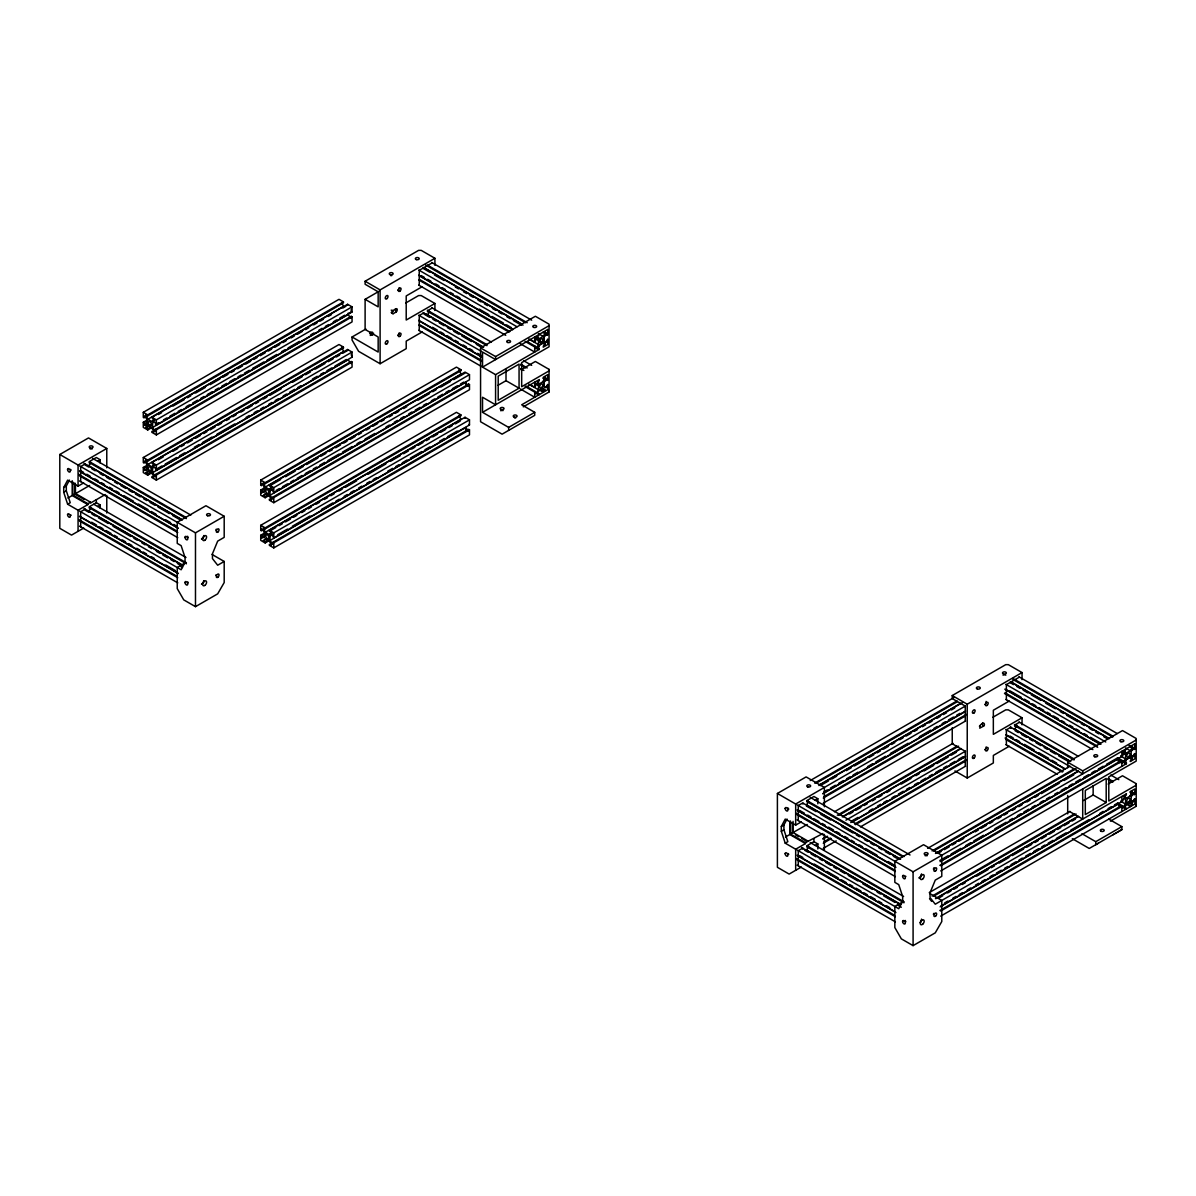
<?xml version="1.0" encoding="UTF-8"?>
<svg xmlns="http://www.w3.org/2000/svg" width="1196" height="1196" viewBox="0 0 1196 1196"><rect width="100%" height="100%" fill="white"/><g stroke="black" fill="none" stroke-linecap="round" stroke-linejoin="round"><path stroke-width="1.5" d="M379.162 291.211L365.109 299.329L365.109 329.453L378.16 336.988L378.16 352.058L352.058 336.988L365.871 329.02M434.91 310.497L434.91 303.47L421.216 295.562L418.6 295.562L405.713 303.007M508.629 430.396L508.629 427.391L534.717 412.321L521.68 404.786L547.768 389.717L547.768 384.439L546.138 387.429L544.15 386.293L544.15 382.272L546.138 378.818M534.717 412.321L534.717 415.341L502.096 434.163L480.568 421.74L480.568 347.916L495.578 356.572L495.578 359.592L482.526 352.058L482.526 367.127L547.768 329.453L547.768 334.581L546.796 335.299L546.796 333.25L546.138 333.624L544.15 337.078L544.15 341.099L546.138 342.235L547.768 339.245L547.768 344.523L543.208 347.154L544.972 344.254L542.984 343.103L539.501 345.121L537.512 348.559L537.512 349.307L539.291 348.29L539.157 349.486M523.28 406.864L549.069 391.974L549.069 369.385L535.374 361.476L521.022 369.758M1022.042 724.806L1022.042 717.764L1008.333 709.856L1005.731 709.856L992.83 717.301M1121.848 826.63L1095.76 841.685L1095.745 844.705L1121.848 829.635L1121.848 826.63L1108.797 819.081M797.119 804.863L913.086 871.809L1134.899 743.763L1134.899 748.875L1133.913 749.593L1134.047 747.261L1133.075 747.829L1131.147 751.193L1131.147 755.723L1133.075 756.859L1134.899 753.555L1134.899 758.817L1130.325 761.463L1132.283 758.219L1129.069 756.365M1110.411 821.174L1136.2 806.283L1136.2 783.679L1122.506 775.77L1108.154 784.053M395.472 309.226C395.413 317.747 401.587 301.781 391.197 312.59L393.155 313.711L396.414 311.827M982.499 723.879L982.604 722.907M72.851 482.018L72.851 495.024L87.846 503.695L87.846 504.592L78.069 510.244L67.634 504.219L63.717 492.318L63.717 487.49L67.634 480.119L78.069 486.144L83.66 482.915M67.634 504.219L70.235 502.709L66.318 490.809L66.318 485.995L69.458 480.074M790.451 820.994L790.451 834.001L805.446 842.672L805.446 843.569L795.669 849.22L785.234 843.195L781.317 831.295L781.317 826.466L785.234 819.081L795.669 825.105L801.26 821.891M785.234 843.195L787.835 841.685L783.918 829.785L783.918 824.956L787.058 819.051M529.888 339.32L534.717 342.116L536.541 338.946L538.469 340.098L538.469 344.612L536.541 347.991L535.569 348.559L535.569 346.436L527.511 341.787M529.888 384.514L534.717 387.31L536.541 384.14L538.469 385.291L538.469 389.806L536.541 393.185L535.569 393.753L535.569 391.645L525.911 386.054M1117.856 757.95L1122.7 760.746L1122.7 762.854L1125.6 758.922L1125.6 754.392L1123.672 753.256L1122.7 755.917L940.699 861M1117.856 803.159L1122.7 805.94L1122.7 808.048L1125.6 804.116L1125.6 799.601L1123.672 798.45L1122.7 801.126L940.699 906.194M427.525 314.922L429.499 311.483M542.984 381.599L544.972 378.145L544.972 377.398L543.208 378.414L543.328 377.218L547.768 374.647L547.768 379.924M1014.657 729.231L1016.63 725.793L1016.63 725.03L1014.866 726.062L1014.866 724.926L1019.426 722.294M1124.644 762.854L1126.632 759.415L1130.115 757.412M1130.115 795.893L1132.104 791.692M88.938 465.962L90.926 462.523M88.938 511.155L90.926 507.717M806.538 804.938L808.526 801.484M806.538 850.132L808.526 846.693L808.526 845.931L806.762 846.962L806.762 845.826L813.938 841.685L817.84 843.942L817.84 848.966M1131.281 751.372L1133.27 747.934M1131.281 796.566L1133.27 793.127M539.157 334.432L537.333 337.586L539.291 338.677L543.208 336.42L545.152 333.071L545.152 331.935L543.328 332.996L543.328 332.025M1126.288 748.726L1124.464 751.895L1126.408 752.987L1130.325 750.729L1132.283 747.38L1132.283 746.244L1130.459 747.306L1130.459 746.319M982.335 724.223C984.667 730.487 986.461 717.48 979.419 726.256M980.286 725.598L979.763 728.155L983.546 726.136M147.392 420.887L144.148 422.756L144.148 424.864L147.048 424.281L147.048 419.751L145.135 416.387L144.148 415.819L144.148 417.927L143.296 417.434L143.296 412.321L339.006 299.329L343.446 301.885L343.446 302.872L147.736 415.864L145.912 414.803L147.87 419.288L151.787 421.545L153.746 420.454L151.907 417.284L347.617 304.292L352.058 306.864L352.058 311.977L156.347 424.969L154.523 421.814L152.595 422.95L152.595 427.48L155.495 431.412L155.495 429.304L351.205 316.312L352.058 316.805L352.058 321.918L156.347 434.91L151.907 432.354L151.907 431.367L153.746 432.429L153.746 431.293L151.787 427.944L147.87 425.686L145.912 427.914L147.736 428.96L150.98 427.092M147.392 466.081L144.148 467.95L144.148 470.058L147.048 469.475L147.048 464.96L145.135 461.581L144.148 461.013L144.148 463.121L143.296 462.643L143.296 457.515L339.006 344.523L343.446 347.079L343.446 348.066L147.736 461.058L145.912 459.997L147.87 464.482L151.787 466.739L153.746 465.648L151.907 462.478L347.617 349.501L352.058 352.058L352.058 357.17L156.347 470.163L154.523 467.008L152.595 468.159L152.595 472.674L155.495 476.606L155.495 474.498L351.205 361.506L352.058 361.999L352.058 367.127L156.347 480.119L151.907 477.548L151.907 476.576L153.746 477.623L153.746 476.501L151.787 473.138L147.87 470.88L145.912 473.108L147.736 474.154L152.595 471.359M268.397 494.89L265.168 496.759L263.344 495.712L265.288 493.485L269.205 495.742L271.163 499.091L271.163 500.227L269.339 499.166L269.339 500.152L273.779 502.709L469.49 389.717L469.49 384.589L468.638 384.11L272.927 497.102L272.927 499.21L270.027 495.279L270.027 490.749L271.955 489.598L273.779 492.767L469.49 379.775L469.49 374.647L465.05 372.091L269.339 485.083L271.163 488.252L269.205 489.343L265.288 487.086L263.344 482.601L265.168 483.647L460.879 370.655L460.879 369.684L456.438 367.127L260.728 480.104L260.728 485.232L261.58 485.726L261.58 483.618L262.552 484.186L264.48 487.549L264.48 492.064L261.58 492.647L261.58 490.539L264.809 488.671M268.397 540.084L265.168 541.952L263.344 540.906L265.288 538.678L269.205 540.936L271.163 544.285L271.163 545.421L269.339 544.374L269.339 545.346L273.779 547.903L469.49 434.91L469.49 429.798L468.638 429.304L272.927 542.296L272.927 544.404L270.027 540.472L270.027 535.943L271.955 534.806L273.779 537.961L469.49 424.969L469.49 419.856L465.05 417.284L269.339 530.277L271.163 533.446L269.205 534.537L265.288 532.28L263.344 527.795L265.168 528.856L460.879 415.864L460.879 414.877L456.438 412.321L260.728 525.313L260.728 530.426L261.58 530.919L261.58 528.811L262.552 529.38L264.48 532.743L264.48 537.273L261.58 537.856L261.58 535.748L264.809 533.879M83.75 528.049L71.536 535.105L59.8 528.318L59.8 454.495L88.504 437.93L106.773 448.47L106.773 467.815M365.109 299.329L378.16 306.864L378.16 291.794L365.109 284.259L365.109 281.239L418.6 250.368L421.216 250.368L434.91 258.276L434.91 265.303M145.912 415.939L343.446 301.885M147.87 419.288L343.581 306.296L341.622 302.947M152.595 427.136L147.736 429.947L143.296 427.376L143.296 422.263L148.155 419.452M158.38 414.534L161.624 412.665M172.942 406.132L184.259 399.599M187.503 397.73L190.732 395.861M195.591 393.05L205.293 387.444M210.137 384.649L219.84 379.042M223.084 377.174L227.928 374.378M231.172 372.509L234.401 370.64M237.63 368.772L242.489 365.976M245.718 364.107L250.577 361.312M253.806 359.443L257.05 357.574M260.279 355.705L265.138 352.895M268.367 351.026L271.597 349.172M274.841 347.303L279.685 344.493M282.929 342.624L286.158 340.755M291.017 337.96L294.246 336.091M297.475 334.222L302.334 331.427M305.563 329.558L308.807 327.689M313.651 324.893L316.895 323.025M320.124 321.156L323.369 319.287M328.212 316.477L331.442 314.608M342.774 308.075L346.003 306.206M144.148 424.864L147.392 422.995M151.787 421.545L155.017 419.676M145.135 425.417L148.364 423.563M365.109 281.239L380.104 289.91L434.91 258.276M59.8 454.495L78.069 465.05L106.773 448.47M151.907 417.284L156.347 419.856L352.058 306.864M145.912 426.778L149.141 424.909M145.912 427.914L150.771 425.103M432.294 262.791L419.258 270.326L419.258 285.396M155.495 424.475L158.739 422.622M163.583 419.811L166.827 417.942M170.056 416.073L174.915 413.278M178.144 411.409L181.373 409.54M186.232 406.745L189.461 404.876M192.706 403.007L197.549 400.197M200.793 398.343L204.023 396.474M207.267 394.605L212.111 391.795M215.34 389.926L218.584 388.057M221.813 386.188L226.672 383.393M229.901 381.524L234.76 378.728M237.989 376.86L241.218 374.991M244.462 373.122L249.306 370.326M252.55 368.458L263.868 361.91M267.112 360.056L276.814 354.45M281.658 351.639L284.902 349.77M288.131 347.916L299.449 341.368M310.781 334.835L314.01 332.966M318.869 330.171L322.098 328.302M325.327 326.433L328.571 324.565M333.415 321.769L336.659 319.9M339.888 318.031L344.747 315.221M347.976 313.352L352.058 311.977M152.595 427.48L348.305 314.488L350.234 317.852M97.638 461.282L100.24 459.772L100.24 463.121M154.523 430.844L352.058 316.805M63.717 487.49L66.318 485.995M63.717 492.318L66.318 490.809M422.158 286.726L406.206 295.935L406.206 320.035L434.91 303.47M72.851 495.024L75.453 493.514L90.462 502.185L90.462 503.082L105.278 494.531M67.888 498.044L72.194 495.548L87.846 504.592M74.81 482.915L74.81 494.053L89.625 485.486M145.912 461.133L343.446 347.079M147.87 464.482L343.581 351.489L341.622 347.004L343.446 348.066M152.595 472.345L147.736 475.141L143.296 472.584L143.296 467.457L148.155 464.661M158.38 459.727L163.239 456.932M172.942 451.326L177.785 448.53M181.03 446.661L184.259 444.792M187.503 442.924L192.347 440.113M195.591 438.259L200.435 435.449M203.679 433.58L206.908 431.711M210.137 429.842L214.996 427.047M218.225 425.178L221.469 423.309M226.313 420.514L229.557 418.645M232.786 416.776L236.016 414.907M240.874 412.112L244.104 410.243M247.348 408.374L252.192 405.564M255.436 403.695L258.665 401.826M263.524 399.03L266.753 397.162M269.982 395.293L281.314 388.76M292.631 382.227L302.334 376.62M305.563 374.752L310.422 371.956M315.281 369.145L324.983 363.554M328.212 361.685L333.071 358.875M336.3 357.006L339.529 355.137M342.774 353.269L347.617 350.473L347.617 349.501M144.148 470.058L147.392 468.189M87.846 503.695L90.462 502.185M145.135 470.626L148.364 468.757M151.787 466.739L155.017 464.87M151.907 462.478L156.347 465.05L352.058 352.058M145.912 473.108L150.771 470.312M432.294 307.985L427.734 310.631L427.734 311.752M100.24 508.315L100.24 504.966L96.338 502.709L89.162 506.85L89.162 507.986M157.125 468.742L161.968 465.947M165.212 464.078L176.53 457.545M179.759 455.676L184.618 452.865M194.32 447.274L199.179 444.464M202.408 442.595L212.111 436.989M216.969 434.193L234.76 423.922M246.077 417.389L249.306 415.52M254.165 412.71L257.394 410.856M260.638 408.987L263.868 407.118M268.726 404.308L271.955 402.439M275.185 400.57L278.429 398.716M283.273 395.906L286.517 394.037M289.746 392.168L294.605 389.373M297.834 387.504L301.063 385.635M312.395 379.102L317.239 376.291M320.483 374.438L323.712 372.569M326.957 370.7L331.8 367.89M335.03 366.021L346.362 359.488M152.595 472.674L348.305 359.682L350.234 363.046M97.638 506.476L100.24 504.966M155.495 474.498L156.347 474.991L352.058 361.999M422.158 331.92L406.206 341.129L406.206 348.664L380.104 363.734L358.591 351.31L352.058 340.008L352.058 336.988M480.568 347.916L535.374 316.267L549.069 324.176L549.069 346.78L521.68 362.597L521.68 386.712L549.069 370.88L549.069 369.385M263.344 483.722L460.879 369.684M265.288 487.086L460.998 374.094L459.04 369.609L460.879 370.655M270.012 494.935L265.168 497.745L260.728 495.174L260.728 490.061L265.587 487.25M270.954 485.128L280.656 479.521M285.515 476.726L295.218 471.119M298.447 469.251L303.306 466.455M306.535 464.586L317.867 458.053M321.096 456.184L325.955 453.374M329.184 451.505L332.413 449.651M335.657 447.782L340.501 444.972M343.745 443.103L346.975 441.234M350.204 439.366L355.062 436.57M358.292 434.701L361.536 432.832M366.38 430.037L369.624 428.168M372.853 426.299L377.712 423.504M380.941 421.635L384.17 419.766M389.029 416.955L392.258 415.087M395.502 413.218L398.731 411.364M403.59 408.554L406.819 406.685M418.137 400.152L429.469 393.619M432.698 391.75L435.942 389.881M440.786 387.085L450.488 381.479M453.733 379.61L465.05 373.077M495.578 356.572L549.069 325.686M261.58 492.647L264.809 490.794M269.205 489.343L272.449 487.475M79.519 465.887L195.486 532.848L224.19 516.268L224.19 537.363L217.672 541.13L212.454 553.778L212.454 558.607L217.672 565.23L224.19 561.462L224.19 582.557L217.672 593.859L195.486 606.656L183.75 599.884L177.232 588.582L177.232 567.487L185.978 562.434M269.339 485.083L273.779 487.639L469.49 374.647M270.027 490.749L273.256 488.88M263.344 495.712L266.573 493.843M276.156 490.405L279.401 488.536M282.63 486.667L287.489 483.872M290.718 482.003L293.947 480.134M297.191 478.265L302.035 475.47M305.279 473.601L310.123 470.805M313.367 468.937L316.596 467.068M319.825 465.199L324.684 462.389M327.913 460.535L339.245 453.987M342.475 452.118L352.177 446.527M357.036 443.716L360.265 441.847M365.124 439.052L374.826 433.445M386.144 426.912L389.388 425.043M394.231 422.248L397.476 420.379M400.705 418.51L403.934 416.642M408.793 413.831L412.022 411.962M415.266 410.108L420.11 407.298M423.354 405.429L426.583 403.56M431.442 400.765L434.671 398.896M437.9 397.027L442.759 394.231M445.988 392.363L449.233 390.494M452.462 388.625L457.32 385.83M460.55 383.961L463.779 382.092M270.027 495.279L465.737 382.286L467.651 385.65M272.927 497.102L273.779 497.581L469.49 384.589M525.059 341.353L534.717 346.93L535.569 346.436M547.768 339.395L545.944 342.564L544.016 341.413L544.016 336.898L546.916 332.951L546.916 335.074M539.157 348.514L537.333 349.576L539.291 345.091L543.208 342.833L545.152 343.925L543.328 346.107M482.526 367.127L495.578 374.647L539.291 349.411M497.985 385.321L506.013 380.687L519.064 388.207L519.064 364.107L498.194 376.157L498.194 400.271L519.064 388.207M260.728 525.313L265.168 527.87L460.879 414.877M265.288 532.28L460.998 419.288L459.04 415.939M270.012 540.129L265.168 542.939L260.728 540.368L260.728 535.255L265.587 532.444M269.339 531.263L275.813 527.526M279.042 525.657L282.286 523.788M285.515 521.919L290.359 519.124M293.603 517.255L296.832 515.386M301.691 512.591L304.92 510.722M308.164 508.853L311.394 506.984M316.237 504.174L319.481 502.305M324.325 499.509L327.569 497.641M330.799 495.772L334.043 493.903M338.887 491.108L342.131 489.239M345.36 487.37L356.677 480.837M368.009 474.304L385.8 464.018M390.644 461.222L400.346 455.616M403.59 453.747L408.434 450.952M411.678 449.083L414.907 447.214M418.137 445.346L422.995 442.55M426.225 440.681L429.469 438.812M432.698 436.944L437.557 434.148M440.786 432.279L445.645 429.469M448.874 427.6L452.103 425.746M455.347 423.877L460.191 421.067M261.58 537.856L264.809 535.987M269.205 534.537L272.449 532.669M269.339 530.277L273.779 532.848L469.49 419.856M508.629 427.391L482.526 412.321L539.291 379.551L537.512 382.451L539.501 383.602M270.027 535.943L273.256 534.089M539.157 380.597L537.333 382.795L539.291 383.886L543.208 381.629L545.152 377.144L543.328 378.19M263.344 540.906L266.573 539.037M277.786 534.672L287.489 529.066M292.332 526.27L310.123 515.999M321.455 509.466L332.772 502.918M336.001 501.049L339.245 499.195M344.089 496.385L347.333 494.516M350.563 492.647L353.792 490.779M358.651 487.983L361.88 486.114M366.738 483.319L369.968 481.45M373.212 479.581L376.441 477.712M387.758 471.179L392.617 468.369M395.846 466.5L399.09 464.631M402.319 462.762L407.178 459.967M410.407 458.098L421.725 451.565M424.969 449.696L429.813 446.9M439.53 441.294L444.374 438.484M447.603 436.63L457.32 431.023M547.768 379.775L546.796 380.492L546.796 378.444M270.027 540.472L465.737 427.48L468.638 431.412M272.927 542.296L273.779 542.79L469.49 429.798M525.059 386.547L534.717 392.124L535.569 391.645M547.768 384.604L545.944 387.758L544.016 386.607L544.016 382.092L546.916 378.16L546.916 380.268M540.114 389.448L543.328 391.301L545.152 390.24L543.208 388.027L539.291 390.285L537.333 393.634L537.333 394.77L539.157 393.708L539.157 394.695M801.35 867.025L789.136 874.082L777.4 867.294L777.4 793.471L806.104 776.907L824.373 787.446L824.373 806.777M965.277 721.158L965.277 706.089L952.24 698.569L952.24 695.549L1005.731 664.662L1008.333 664.662L1022.042 672.571L1022.042 679.612M810.23 780.554L954.169 697.447M814.655 783.111L956.994 700.931M816.27 783.156L956.994 701.917M819.649 784.711L960.358 703.472M818.841 785.518L962.78 702.411M820.456 785.563L828.544 780.898M831.773 779.03L836.632 776.234M846.334 770.628L851.178 767.832M854.422 765.963L865.74 759.415M868.969 757.546L873.828 754.751M877.057 752.882L880.301 751.013M883.53 749.145L888.389 746.349M891.618 744.48L894.847 742.611M899.706 739.816L902.935 737.947M906.179 736.078L911.023 733.268M914.267 731.414L917.496 729.545M922.355 726.734L925.584 724.866M928.814 722.997L932.058 721.128M936.902 718.333L940.146 716.464M943.375 714.595L946.604 712.726M951.463 709.931L954.692 708.062M952.24 695.549L967.235 704.205L1022.042 672.571M777.4 793.471L795.669 804.026L965.606 705.909M1019.426 677.1L1006.374 684.62L1006.374 699.69M824.044 791.782L827.273 789.913M830.502 788.044L835.361 785.249M838.59 783.38L843.449 780.584M846.678 778.716L849.922 776.847M853.152 774.978L858.01 772.168M867.713 766.576L872.557 763.766M875.801 761.897L885.503 756.291M890.347 753.495L908.153 743.224M919.47 736.691L930.787 730.158M934.031 728.289L937.26 726.421M942.119 723.61L945.348 721.741M948.578 719.872L953.436 717.077M956.665 715.208L959.91 713.339M823.267 793.202L965.606 711.037M822.758 793.845L965.082 711.665M815.238 800.259L817.84 798.749L817.84 803.772M824.044 796.611L966.368 714.431M823.267 798.031L965.606 715.851M781.317 826.466L783.918 824.956M823.267 803.144L965.606 720.979M781.317 831.295L783.918 829.785M1009.275 701.035L993.338 710.245L993.338 734.344L1022.042 717.764M785.488 837.021L789.794 834.524L805.446 843.569M790.451 834.001L807.225 824.463M834.479 811.74L953.003 743.329M837.305 815.238L956.994 746.14M838.919 815.283L958.609 746.184M842.283 816.838L960.358 748.666M843.09 816.718L961.165 748.547M849.564 813.953L852.793 812.084M856.037 810.215L860.881 807.42M864.125 805.551L867.354 803.682M872.213 800.886L875.442 799.018M878.686 797.149L881.915 795.28M886.759 792.485L890.003 790.616M901.321 784.068L911.023 778.476M915.882 775.666L919.111 773.797M923.97 771.001L933.672 765.395M936.902 763.526L948.234 756.993M951.463 755.125L956.322 752.329M805.446 842.672L822.878 833.507M845.916 820.202L965.606 751.103M851.537 821.099L858.01 817.376M869.328 810.828L872.557 808.959M877.416 806.164L880.645 804.295M883.889 802.426L887.118 800.558M891.977 797.762L895.206 795.893M898.435 794.024L903.294 791.229M906.523 789.36L909.767 787.491M914.611 784.681L917.855 782.812M921.084 780.958L925.943 778.148M929.172 776.279L932.402 774.41M935.646 772.541L940.49 769.746M943.734 767.877L946.963 766.008M950.192 764.139L955.051 761.344M958.28 759.475L963.139 756.679M823.267 838.396L826.511 836.542M850.76 822.534L965.606 756.231M822.758 839.039L827.602 836.243M851.866 822.235L965.082 756.859M815.238 845.452L817.84 843.942M824.044 841.805L830.502 838.067M854.766 824.059L966.368 759.624M823.267 843.225L831.355 838.56M855.409 824.672L965.606 761.045M823.267 848.353L836.213 840.878M860.477 826.87L965.606 766.173M1009.275 746.229L993.338 755.438L993.338 762.973L967.235 778.028L954.931 770.927M1067.699 767.757L1067.699 762.211L1122.506 730.577L1136.2 738.485L1136.2 761.09L1108.797 776.907L1108.797 801.006L1136.2 785.189L1136.2 783.679M927.648 848.353L1069.986 766.173M932.088 850.909L1074.412 768.729M933.702 850.954L1076.041 768.774M935.451 853.451L1077.79 771.27M936.259 853.316L1078.598 771.136M937.873 853.361L941.117 851.492M944.347 849.623L949.205 846.828M952.435 844.959L955.664 843.09M958.908 841.222L963.752 838.426M975.084 831.893L978.313 830.024M981.542 828.155L986.401 825.345M989.63 823.476L992.874 821.607M997.718 818.812L1000.962 816.943M1004.192 815.074L1007.421 813.205M1012.279 810.41L1015.509 808.541M1018.753 806.672L1021.982 804.803M1026.841 802.008L1030.07 800.139M1034.929 797.328L1038.158 795.46M1041.387 793.606L1059.178 783.32M1064.036 780.525L1073.739 774.918M1067.699 762.211L1082.709 770.882L1136.2 739.995M939.847 860.507L947.935 855.843M951.164 853.974L960.881 848.368M965.725 845.572L970.584 842.776M973.813 840.908L983.516 835.301M994.848 828.768L1006.165 822.22M1009.394 820.351L1012.638 818.483M1017.482 815.687L1020.726 813.818M1023.955 811.949L1028.799 809.154M1032.043 807.285L1035.273 805.416M1040.131 802.621L1043.361 800.752M1046.605 798.883L1049.834 797.014M1054.693 794.204L1057.922 792.35M1061.151 790.481L1066.01 787.671M1069.239 785.802L1072.483 783.933M1075.712 782.064L1080.571 779.269M1083.8 777.4L1088.644 774.604M1091.888 772.736L1095.117 770.867M1098.362 768.998L1103.205 766.202M1106.45 764.334L1117.767 757.786M940.176 861.643L1118.096 758.922L1120.024 762.286M939.847 865.336L1120.996 760.746L1120.996 762.854M940.699 865.829L1122.7 760.746M1134.047 754.198L1134.899 753.704M1133.913 756.156L1131.281 755.394M940.699 870.942L1126.408 763.721L1126.408 762.585L1124.464 763.87L1126.408 759.385L1130.325 757.128L1132.283 758.219M903.578 901.41L894.832 906.463L894.832 927.558L901.35 938.86L913.086 945.632L935.272 932.835L941.79 921.533L941.79 900.438L929.621 893.412M1083.516 800.543L1093.144 794.981L1106.195 802.516L1106.195 778.417L1085.31 790.466L1085.31 814.566L1106.195 802.516M929.262 892.605L1069.986 811.366M932.088 896.103L1074.412 813.923M933.702 896.148L1076.041 813.968M935.451 898.645L1077.79 816.464M936.259 898.51L1078.598 816.345M939.488 897.628L942.732 895.759M947.576 892.963L950.82 891.095M954.049 889.226L957.293 887.357M962.137 884.547L965.366 882.693M976.698 876.145L988.016 869.612M991.26 867.743L994.489 865.874M999.333 863.078L1009.05 857.472M1012.279 855.603L1023.597 849.07M1026.841 847.202L1031.685 844.406M1034.929 842.537L1038.158 840.668M1041.387 838.8L1046.246 835.989M1049.475 834.12L1054.334 831.325M1057.563 829.456L1060.807 827.587M1064.036 825.718L1068.895 822.923M1072.124 821.054L1075.353 819.185M797.119 850.057L898.734 908.721L902.651 901.35L902.651 896.522L898.734 884.621L894.832 882.364L894.832 861.27L923.536 844.705L941.79 855.245L941.79 876.339L935.272 880.107L930.054 892.754L930.054 897.583L935.272 904.206L1126.408 793.845L1124.464 797.089L1126.408 798.181L1130.325 795.923L1132.283 791.438L1130.325 792.724L1130.325 791.588L1134.899 788.956L1134.899 794.234L1133.913 794.787L1134.047 792.455L1131.147 796.401L1131.147 800.916L1133.075 802.068L1134.899 798.749L1134.899 804.026L940.699 916.136M944.705 902.905L947.935 901.037M952.793 898.241L956.023 896.372M959.252 894.503L962.496 892.635M967.34 889.839L970.584 887.97M975.428 885.16L978.672 883.291M981.901 881.422L985.13 879.568M989.989 876.758L993.218 874.889M996.462 873.02L1001.306 870.225M1004.55 868.356L1007.78 866.487M1011.009 864.618L1015.867 861.823M1019.097 859.954L1022.341 858.085M1025.57 856.216L1030.429 853.421M1033.658 851.552L1038.517 848.741M1041.746 846.873L1044.975 845.004M1048.219 843.15L1053.063 840.34M1056.307 838.471L1066.01 832.865M1070.854 830.069L1088.644 819.798M1099.976 813.265L1103.205 811.396M1108.064 808.586L1111.293 806.717M1114.537 804.863L1117.767 802.994M1134.047 794.563L1134.899 794.084M940.176 906.837L1118.096 804.116L1120.024 807.479M939.847 910.53L1120.996 805.94M940.699 911.023L1122.7 805.94M1134.047 799.391L1134.899 798.898M1133.913 801.365L1131.281 800.602M1125.63 802.815L1130.459 805.611L1132.283 804.549L1132.283 803.413L1129.069 801.559M1112.714 834.898L1121.848 829.635M1098.362 843.195L1089.227 848.457L1072.319 838.695M393.155 313.711C390.195 313.935 395.338 309.749 391.197 310.168M1132.283 803.413L1130.325 802.322L1126.408 804.594L1124.464 807.943L1124.464 809.064L1126.288 808.018L1126.288 808.989M431.786 262.492L531.667 320.154M427.361 265.064L527.227 322.711M425.746 265.108L525.612 322.771M423.997 267.605L522.263 324.34M538.364 333.639L543.208 336.42M423.175 267.47L523.056 325.133M423.175 268.442L429.618 272.165M434.462 274.96L444.12 280.537M455.392 287.055L458.621 288.909M463.45 291.704L466.679 293.558M469.893 295.412L473.108 297.281M477.952 300.061L481.166 301.93M484.395 303.784L487.609 305.653M492.438 308.433L495.667 310.302M498.882 312.156L502.111 314.025M506.94 316.805L510.169 318.674M513.383 320.528L521.441 325.177M543.134 340.501L546.138 342.235M536.062 336.824L539.291 338.677M418.75 270.027L517.001 326.762M535.255 338.244L538.469 340.098M540.323 341.129L545.152 343.925M421.201 275.588L424.43 277.457M427.645 279.311L430.874 281.18M435.703 283.96L438.917 285.829M442.146 287.683L445.361 289.537M450.204 292.332L453.419 294.186M456.648 296.055L459.862 297.909M464.691 300.704L467.92 302.558M479.192 309.076L488.85 314.653M492.079 316.506L503.352 323.025M506.581 324.878L511.41 327.674M418.75 275.155L512.172 329.094M419.273 275.798L512.695 329.737M528.811 339.036L538.469 344.612M419.587 279.49L509.795 331.561M418.75 279.969L508.943 332.054M418.75 285.096L505.729 335.314M520.23 343.686L534.717 352.058L534.717 346.93M431.786 307.701L491.392 342.101M523.609 360.699L531.667 365.348M427.361 310.257L486.951 344.672M520.783 364.197L527.227 367.92M427.361 311.229L486.951 345.644M520.783 365.169L525.612 367.964M425.612 313.741L483.603 347.214M520.649 368.607L523.878 370.461M423.175 312.664L482.78 347.079M424.789 314.578L429.618 317.374M432.847 319.227L436.062 321.081M439.291 322.95L444.12 325.731M447.349 327.599L450.563 329.453M453.792 331.322L458.621 334.103M461.835 335.971L471.508 341.548M476.337 344.328L481.166 347.124M543.134 385.695L546.138 387.429M418.75 315.221L481.569 351.504M535.255 383.438L538.469 385.291M541.938 388.386L545.152 390.24M432.474 327.3L437.317 330.096M440.532 331.95L443.761 333.804M446.975 335.672L451.804 338.453M455.033 340.322L458.247 342.176M463.091 344.971L466.305 346.825M469.52 348.694L472.749 350.548M477.578 353.343L480.807 355.197M418.75 320.349L481.569 356.617M538.499 389.492L543.328 392.273L543.328 391.301M419.273 320.991L482.093 357.26M528.811 384.23L538.469 389.806M419.587 324.684L480.807 360.026M418.75 325.177L481.569 361.446M418.75 330.29L481.569 366.559M520.23 388.879L534.717 397.251L534.717 392.124M1018.917 676.801L1117.184 733.522M1012.877 678.431L1112.743 736.093M1129.069 745.512L1132.283 747.38M1012.877 679.418L1112.743 737.065M1011.128 681.914L1109.395 738.635M1125.496 747.934L1130.325 750.729M1010.306 681.78L1108.572 738.5M1010.306 682.752L1013.535 684.605M1016.75 686.474L1019.979 688.328M1023.193 690.197L1028.022 692.977M1031.251 694.846L1040.909 700.422M1045.753 703.218L1055.41 708.794M1060.239 711.575L1063.468 713.444M1066.683 715.298L1077.955 721.816M1081.184 723.67L1084.398 725.524M1089.242 728.319L1092.456 730.173M1095.686 732.042L1098.9 733.895M1103.729 736.691L1106.958 738.545M1123.194 751.133L1126.408 752.987M1005.866 684.336L1105.747 741.998M1122.371 752.538L1125.6 754.392M1129.099 756.829L1132.104 759.311M1129.069 757.487L1132.283 759.355M1009.947 690.825L1021.22 697.343M1024.434 699.197L1029.278 701.992M1032.492 703.846L1035.721 705.7M1038.935 707.569L1043.764 710.349M1046.993 712.218L1050.208 714.072M1053.437 715.941L1058.266 718.721M1061.48 720.59L1064.709 722.444M1069.538 725.239L1072.767 727.093M1075.981 728.962L1079.211 730.816M1084.039 733.611L1087.254 735.465M1090.483 737.319L1100.141 742.91M1005.866 689.449L1100.903 744.331M1120.996 755.917L1121.848 756.41L1121.848 751.297M1004.79 689.165L1099.827 744.032M1120.772 756.126L1125.6 758.922M1005.103 692.858L1096.926 745.87M1004.476 693.471L1097.689 747.291M1117.019 758.443L1123.672 762.286M1005.866 699.406L1092.86 749.623M1018.917 721.995L1078.523 756.41M1110.74 775.008L1118.783 779.657M1014.477 724.552L1074.083 758.967M1107.915 778.491L1112.743 781.287M1014.477 725.538L1074.083 759.953M1107.915 779.478L1112.743 782.274M1014.358 728.962L1070.734 761.508M1010.306 726.974L1069.912 761.374M1015.135 730.741L1018.364 732.595M1021.578 734.464L1026.422 737.244M1029.636 739.113L1032.866 740.967M1036.08 742.836L1040.909 745.616M1044.138 747.485L1047.352 749.339M1050.581 751.193L1055.41 753.988M1058.624 755.842L1068.297 761.433M1123.627 796.177L1126.632 797.911M1123.194 796.327L1126.408 798.181M1005.866 729.53L1068.686 765.799M1069.658 766.352L1082.709 773.887L1082.709 770.882M1129.069 802.695L1132.283 804.549M1009.947 736.018L1013.162 737.887M1016.391 739.741L1019.605 741.61M1024.434 744.39L1034.106 749.967M1038.935 752.762L1048.593 758.339M1051.822 760.208L1056.651 762.988M352.058 357.17L351.205 354.584M468.638 424.475L469.49 424.969M1005.866 734.658L1065.472 769.058M1120.996 801.126L1121.848 801.604L1121.848 796.491M1125.63 803.787L1130.459 806.582L1130.459 805.611M1006.404 735.301L1064.395 768.774M1120.772 801.32L1125.6 804.116M1005.103 738.052L1063.095 771.54M1005.866 739.472L1062.242 772.018M1117.019 803.637L1123.672 807.479M1005.866 744.6L1057.414 774.35M1069.658 811.561L1082.709 819.081L1082.709 788.956M1081.932 833.717L1095.76 841.685M817.84 798.749L813.938 796.491L806.762 800.632L806.762 801.769M143.296 412.321L147.736 414.877L147.736 415.864M260.728 480.104L265.168 482.676L265.168 483.647M810.17 797.328L910.036 854.99M807.345 800.812L903.982 856.62M807.345 801.798L902.367 856.665M807.21 805.222L900.633 859.162M143.296 422.263L144.148 422.756M155.495 429.304L156.347 429.798L156.347 434.91M260.728 490.061L261.58 490.539M803.159 803.234L899.811 859.027M806.388 806.059L816.046 811.65M820.875 814.431L830.547 820.022M841.82 826.526L853.092 833.029M856.321 834.898L859.535 836.752M864.379 839.547L867.593 841.401M870.823 843.27L874.037 845.124M878.866 847.919L882.095 849.773M885.309 851.642L890.138 854.422M893.367 856.291L896.581 858.145M799.571 810.425L804.4 813.205M807.629 815.074L810.843 816.928M814.072 818.797L818.901 821.577M822.13 823.446L825.345 825.3M828.574 827.154L833.403 829.949M836.617 831.803L839.846 833.672M844.675 836.453L847.904 838.321M851.118 840.175L854.348 842.044M859.177 844.825L862.391 846.693M865.62 848.547L876.892 855.065M888.165 861.568L894.608 865.291M797.119 809.976L895.37 866.711M797.642 810.619L895.909 867.354M796.357 813.385L894.608 870.105M797.119 814.805L895.37 871.525M797.119 819.918L895.37 876.653M143.296 457.515L147.736 460.071L147.736 461.058M808.062 841.162L793.053 832.491L793.053 821.353M810.17 842.522L903.593 896.462M795.534 834.838L798.674 836.632M801.798 838.441L806.493 841.162M807.345 846.02L903.982 901.814M807.345 846.992L903.982 902.786M807.21 850.416L900.633 904.355M143.296 467.457L144.148 467.95M260.728 535.255L261.58 535.748M801.559 847.501L899.811 904.221M804.773 850.326L807.988 852.195M811.217 854.049L816.046 856.844M819.275 858.698L822.489 860.567M825.718 862.421L830.547 865.216M833.762 867.07L836.991 868.939M840.205 870.793L845.049 873.588M848.263 875.442L857.936 881.018M862.765 883.814L872.422 889.39M877.251 892.186L880.48 894.04M883.695 895.909L894.982 902.412M224.19 516.268L205.936 505.729L177.232 522.293L177.232 543.388L181.134 545.645L185.051 557.545L185.051 562.374L181.134 569.759L79.519 511.081M897.434 904.953L901.35 907.226M799.571 855.618L802.8 857.472M814.072 863.99L823.73 869.567M826.959 871.421L838.232 877.939M841.461 879.793L846.29 882.588M849.504 884.442L852.733 886.311M855.947 888.165L860.791 890.96M864.005 892.814L867.235 894.683M870.449 896.537L875.278 899.332M878.507 901.186L881.721 903.04M886.55 905.835L889.779 907.689M797.119 855.185L895.37 911.905M797.642 855.828L895.909 912.548M796.357 858.578L894.608 915.314M797.119 859.999L895.37 916.734M100.24 459.772L96.338 457.515L89.162 461.656L89.162 462.792M92.57 458.352L190.822 515.072M797.119 865.127L895.37 921.847M89.745 461.835L186.382 517.644M89.745 462.822L186.382 518.615M87.996 465.319L181.418 519.258M83.959 463.315L182.211 520.051M85.559 465.229L88.788 467.098M92.002 468.952L95.232 470.805M100.06 473.601L103.275 475.455M106.504 477.324L109.718 479.177M114.562 481.973L117.776 483.827M121.005 485.696L125.834 488.476M129.048 490.345L132.278 492.199M135.492 494.068L140.336 496.848M143.55 498.717L146.779 500.571M149.993 502.425L154.822 505.22M158.051 507.074L169.324 513.592M172.538 515.446L180.596 520.096M80.371 470.521L83.585 472.375M86.8 474.229L90.029 476.098M94.858 478.878L98.087 480.747M101.301 482.601L104.53 484.47M109.359 487.25L112.574 489.119M115.803 490.973L119.017 492.842M123.861 495.622L133.518 501.199M138.347 503.994L148.02 509.571M151.234 511.44L156.063 514.22M165.736 519.812L170.565 522.592M173.794 524.461L177.008 526.315M79.519 471L177.77 527.735M80.042 471.658L178.309 528.378M78.757 474.408L177.008 531.129M79.519 475.829L177.77 532.549M212.021 554.436L224.19 561.462M79.519 480.942L177.77 537.677M93.722 504.219L185.993 557.486M74.81 494.053L84.198 499.465M89.745 507.044L186.382 562.838M89.745 508.016L186.382 563.809M87.996 510.513L183.033 565.379M83.959 508.524L182.211 565.245M85.559 510.423L88.788 512.292M92.002 514.145L95.232 516.014M98.446 517.868L108.118 523.444M112.947 526.24L130.663 536.466M133.892 538.335L137.106 540.188M141.935 542.984L145.165 544.838M148.379 546.692L151.608 548.56M156.437 551.341L159.651 553.21M162.88 555.064L167.709 557.859M170.938 559.713L174.153 561.582M177.382 563.436L180.596 565.289M179.834 565.992L182.45 567.487M91.644 522.218L96.472 525.014M99.687 526.868L102.916 528.737M106.13 530.59L110.974 533.386M114.188 535.24L117.417 537.109M122.246 539.889L125.46 541.758M128.69 543.612L131.904 545.466M136.748 548.261L139.962 550.115M143.191 551.984L146.405 553.838M151.234 556.633L154.463 558.487M165.736 565.005L175.393 570.582M79.519 516.209L177.77 572.929M80.042 516.851L178.309 573.572M78.757 519.602L177.008 576.337M79.519 521.022L177.77 577.758M79.519 526.15L177.77 582.871M929.531 898.719L931.624 901.38M1117.931 760.507L1119.232 762.734M464.915 382.75L466.874 386.099M464.915 427.944L466.216 430.186M1136.2 804.773L1136.2 806.283M1134.899 743.763L1134.899 749.025M1130.459 760.402L1130.459 761.389M1130.459 791.513L1130.459 792.5M1126.288 762.824L1126.288 763.796M1126.288 793.935L1126.288 794.906M1121.848 761.239L1121.848 766.352M1121.848 806.433L1121.848 811.561M1093.144 785.712L1093.144 794.981M1067.699 795.43L1067.699 813.893M1010.949 728.319L1010.949 727.183L1006.374 729.829L1006.374 744.884M967.235 704.205L967.235 778.028M965.277 766.352L965.277 751.297L952.24 743.763L952.24 727.811M913.086 871.809L913.086 945.632M824.373 834.404L824.373 850.221M813.938 838.665L813.938 841.685M802.845 804.026L802.845 802.89L798.27 805.521L798.27 820.591M802.845 849.22L802.845 848.084L798.27 850.73L798.27 865.784M795.669 804.026L795.669 825.105M795.669 849.22L795.669 870.314M792.41 823.745L792.41 833.029M789.794 821.547L789.794 834.524M549.069 390.479L549.069 391.974M547.768 329.453L547.768 334.731M534.717 336.988L534.717 342.116M534.717 382.182L534.717 387.31M506.013 369.549L506.013 380.687M495.578 374.647L495.578 404.786L482.526 397.251L482.526 412.321M468.638 384.11L468.638 386.218M465.05 417.284L465.05 418.271M423.818 314.01L423.818 312.889L419.258 315.52L419.258 330.589M380.104 289.91L380.104 363.734M351.205 309.375L351.205 311.483M351.205 316.312L351.205 318.42M351.205 361.506L351.205 363.614M347.617 304.292L347.617 305.279M273.779 487.639L273.779 492.767M273.779 497.581L273.779 502.709M273.779 532.848L273.779 537.961M273.779 542.79L273.779 547.903M265.168 496.759L265.168 497.745M265.168 527.87L265.168 528.856M265.168 541.952L265.168 542.939M195.486 532.848L195.486 606.656M156.347 419.856L156.347 424.969M156.347 465.05L156.347 470.163M156.347 474.991L156.347 480.119M147.736 428.96L147.736 429.947M147.736 474.154L147.736 475.141M106.773 495.428L106.773 513.009M96.338 499.704L96.338 502.709M85.245 465.05L85.245 463.913L80.67 466.56L80.67 481.614M85.245 510.244L85.245 509.107L80.67 511.753L80.67 526.823M78.069 465.05L78.069 486.144M78.069 510.244L78.069 531.338M75.453 484.231L75.453 493.514M72.194 480.717L72.194 495.548M203.589 536.182A2.302 1.331 -60 0 1 201.586 538.663M500.735 410.766A1.944 1.121 0 0 1 503.068 410.602M514.654 418.017A1.944 1.121 0 0 1 515.655 418.017M203.649 580.867A2.302 1.331 -60 0 1 201.586 583.872M216.028 574.827A1.944 1.121 -60 0 1 215.743 575.246M216.252 529.185A1.944 1.121 -60 0 1 215.743 530.052M188.28 582.781A1.944 1.121 60 0 1 187.787 581.914M188.28 537.587A1.944 1.121 60 0 1 187.637 536.257M203.978 535.479A2.766 1.6 -60 0 1 201.511 539.082M203.978 580.673A2.766 1.6 -60 0 1 201.511 584.276M90.148 449.008A1.944 1.121 0 0 1 92.077 449.008M71.192 515.327A1.944 1.121 60 0 1 70.863 514.983M71.192 470.133A1.944 1.121 60 0 1 70.579 469.37M399.09 332.981A1.944 1.121 -60 0 1 397.73 335.358M390.703 275.648A1.944 1.121 0 0 1 391.705 275.648M399.09 287.788A1.944 1.121 -60 0 1 397.73 290.165M370.267 335.448A1.944 1.121 0 0 1 372.599 335.269M373.571 333.221A1.944 1.121 0 0 1 371.298 334.327A1.944 1.121 0 0 1 369.803 332.847A1.944 1.121 0 0 1 372.599 332.264M921.249 874.635A2.302 1.331 -60 0 1 920.427 876.743M920.038 877.161A2.302 1.331 -60 0 1 919.186 877.64M921.189 920.352A2.302 1.331 -60 0 1 920.427 921.937M933.852 913.355A1.944 1.121 -60 0 1 933.343 914.222M925.166 855.783A1.944 1.121 0 0 1 927.109 855.783M933.986 867.698A1.944 1.121 -60 0 1 933.343 869.029M905.88 921.757A1.944 1.121 60 0 1 905.237 920.427M905.88 876.563A1.944 1.121 60 0 1 905.596 876.145M921.503 873.902A2.766 1.6 -60 0 1 919.111 878.058M921.503 919.096A2.766 1.6 -60 0 1 920.128 922.669M986.177 746.902A1.944 1.121 -60 0 1 984.846 749.668M986.042 701.409A1.944 1.121 -60 0 1 984.846 704.459M1003.055 675.172A1.944 1.121 0 0 1 1005.791 675.172M788.792 854.303A1.944 1.121 60 0 1 788.179 853.54M788.792 809.109A1.944 1.121 60 0 1 787.955 807.898M501.139 409.525A1.944 1.121 0 0 0 504.039 408.554A1.944 1.121 0 0 0 501.139 407.582A1.944 1.121 0 0 0 501.139 409.525M507.657 342.475A1.944 1.121 0 0 0 510.557 341.503A1.944 1.121 0 0 0 507.657 340.546A1.944 1.121 0 0 0 507.657 342.475M533.745 327.405A1.944 1.121 0 0 0 536.66 326.448A1.944 1.121 0 0 0 533.745 325.476A1.944 1.121 0 0 0 533.745 327.405M513.787 416.881A1.944 1.121 0 0 0 517.016 416.372A1.944 1.121 0 0 0 514.654 415.012A1.944 1.121 0 0 0 513.787 416.881M218.031 577.1A1.944 1.121 -60 0 0 218.644 574.095A1.944 1.121 -60 0 0 216.341 576.128A1.944 1.121 -60 0 0 218.031 577.1M205.129 585.203A2.766 1.6 -60 0 0 206.011 580.912A2.766 1.6 -60 0 0 202.737 583.812A2.766 1.6 -60 0 0 205.129 585.203M205.129 540.009A2.766 1.6 -60 0 0 206.011 535.718A2.766 1.6 -60 0 0 202.737 538.619A2.766 1.6 -60 0 0 205.129 540.009M218.031 531.906A1.944 1.121 -60 0 0 218.644 528.901A1.944 1.121 -60 0 0 216.341 530.934A1.944 1.121 -60 0 0 218.031 531.906M207.566 515.73A1.944 1.121 0 0 0 210.481 514.758A1.944 1.121 0 0 0 207.566 513.787A1.944 1.121 0 0 0 207.566 515.73M184.991 582.527A1.944 1.121 60 0 0 187.039 585.083A1.944 1.121 60 0 0 187.039 582.332A1.944 1.121 60 0 0 184.991 582.527M184.991 537.318A1.944 1.121 60 0 0 187.039 539.874A1.944 1.121 60 0 0 187.039 537.139A1.944 1.121 60 0 0 184.991 537.318M148.199 422.681A2.302 1.331 60 0 0 150.636 425.716A2.302 1.331 60 0 0 150.636 422.457A2.302 1.331 60 0 0 148.199 422.681M90.148 447.932A1.944 1.121 0 0 0 93.049 446.96A1.944 1.121 0 0 0 90.148 446.003A1.944 1.121 0 0 0 90.148 447.932M67.559 514.729A1.944 1.121 60 0 0 69.622 517.285A1.944 1.121 60 0 0 69.622 514.549A1.944 1.121 60 0 0 67.559 514.729M67.559 469.535A1.944 1.121 60 0 0 69.622 472.091A1.944 1.121 60 0 0 69.622 469.34A1.944 1.121 60 0 0 67.559 469.535M265.617 535.673A2.302 1.331 60 0 0 268.068 538.708A2.302 1.331 60 0 0 268.068 535.449A2.302 1.331 60 0 0 265.617 535.673M390.225 274.676A1.944 1.121 0 0 0 393.14 273.72A1.944 1.121 0 0 0 390.225 272.748A1.944 1.121 0 0 0 390.225 274.676M416.328 259.622A1.944 1.121 0 0 0 419.228 258.65A1.944 1.121 0 0 0 416.328 257.678A1.944 1.121 0 0 0 416.328 259.622M386.996 298.566A1.944 1.121 -60 0 0 387.609 295.562A1.944 1.121 -60 0 0 385.306 297.595A1.944 1.121 -60 0 0 386.996 298.566M386.996 343.76A1.944 1.121 -60 0 0 387.609 340.755A1.944 1.121 -60 0 0 385.306 342.789A1.944 1.121 -60 0 0 386.996 343.76M400.032 336.226A1.944 1.121 -60 0 0 400.645 333.236A1.944 1.121 -60 0 0 398.358 335.269A1.944 1.121 -60 0 0 400.032 336.226M400.032 291.032A1.944 1.121 -60 0 0 400.645 288.027A1.944 1.121 -60 0 0 398.358 290.06A1.944 1.121 -60 0 0 400.032 291.032M541.668 342.325A2.302 1.331 -60 0 0 542.401 338.752A2.302 1.331 -60 0 0 539.665 341.174A2.302 1.331 -60 0 0 541.668 342.325M265.617 490.465A2.302 1.331 60 0 0 268.068 493.514A2.302 1.331 60 0 0 268.068 490.255A2.302 1.331 60 0 0 265.617 490.465M541.668 387.534A2.302 1.331 -60 0 0 542.401 383.961A2.302 1.331 -60 0 0 539.665 386.368A2.302 1.331 -60 0 0 541.668 387.534M148.199 467.875A2.302 1.331 60 0 0 150.636 470.91A2.302 1.331 60 0 0 150.636 467.651A2.302 1.331 60 0 0 148.199 467.875M1094.789 756.784A1.944 1.121 0 0 0 1097.689 755.812A1.944 1.121 0 0 0 1094.789 754.84A1.944 1.121 0 0 0 1094.789 756.784M1120.876 741.714A1.944 1.121 0 0 0 1123.792 740.743A1.944 1.121 0 0 0 1120.876 739.771A1.944 1.121 0 0 0 1120.876 741.714M1100.903 831.175A1.944 1.121 0 0 0 1104.147 830.682A1.944 1.121 0 0 0 1101.77 829.306A1.944 1.121 0 0 0 1100.903 831.175M935.631 916.076A1.944 1.121 -60 0 0 936.244 913.071A1.944 1.121 -60 0 0 933.941 915.104A1.944 1.121 -60 0 0 935.631 916.076M922.729 924.179A2.766 1.6 -60 0 0 923.611 919.888A2.766 1.6 -60 0 0 920.337 922.789A2.766 1.6 -60 0 0 922.729 924.179M922.729 878.985A2.766 1.6 -60 0 0 923.611 874.695A2.766 1.6 -60 0 0 920.337 877.595A2.766 1.6 -60 0 0 922.729 878.985M935.631 870.882A1.944 1.121 -60 0 0 936.244 867.877A1.944 1.121 -60 0 0 933.941 869.911A1.944 1.121 -60 0 0 935.631 870.882M924.762 854.527A1.944 1.121 0 0 0 928.006 854.034A1.944 1.121 0 0 0 925.644 852.658A1.944 1.121 0 0 0 924.762 854.527M902.591 921.488A1.944 1.121 60 0 0 904.639 924.045A1.944 1.121 60 0 0 904.639 921.309A1.944 1.121 60 0 0 902.591 921.488M902.591 876.294A1.944 1.121 60 0 0 904.639 878.851A1.944 1.121 60 0 0 904.639 876.115A1.944 1.121 60 0 0 902.591 876.294M977.356 688.986A1.944 1.121 0 0 0 980.272 688.014A1.944 1.121 0 0 0 977.356 687.042A1.944 1.121 0 0 0 977.356 688.986M1003.459 673.916A1.944 1.121 0 0 0 1006.359 672.944A1.944 1.121 0 0 0 1003.459 671.988A1.944 1.121 0 0 0 1003.459 673.916M974.112 712.876A1.944 1.121 -60 0 0 974.725 709.871A1.944 1.121 -60 0 0 972.438 711.904A1.944 1.121 -60 0 0 974.112 712.876M974.112 758.07A1.944 1.121 -60 0 0 974.725 755.065A1.944 1.121 -60 0 0 972.438 757.098A1.944 1.121 -60 0 0 974.112 758.07M987.163 750.535A1.944 1.121 -60 0 0 987.776 747.53A1.944 1.121 -60 0 0 985.489 749.563A1.944 1.121 -60 0 0 987.163 750.535M987.163 705.341A1.944 1.121 -60 0 0 987.776 702.336A1.944 1.121 -60 0 0 985.489 704.369A1.944 1.121 -60 0 0 987.163 705.341M807.749 786.908A1.944 1.121 0 0 0 810.649 785.936A1.944 1.121 0 0 0 807.749 784.98A1.944 1.121 0 0 0 807.749 786.908M785.159 853.705A1.944 1.121 60 0 0 787.222 856.261A1.944 1.121 60 0 0 787.222 853.51A1.944 1.121 60 0 0 785.159 853.705M785.159 808.496A1.944 1.121 60 0 0 787.222 811.052A1.944 1.121 60 0 0 787.222 808.317A1.944 1.121 60 0 0 785.159 808.496M1128.8 801.828A2.302 1.331 -60 0 0 1129.532 798.255A2.302 1.331 -60 0 0 1126.796 800.677A2.302 1.331 -60 0 0 1128.8 801.828M1128.8 756.634A2.302 1.331 -60 0 0 1129.532 753.061A2.302 1.331 -60 0 0 1126.796 755.483A2.302 1.331 -60 0 0 1128.8 756.634"/></g></svg>
